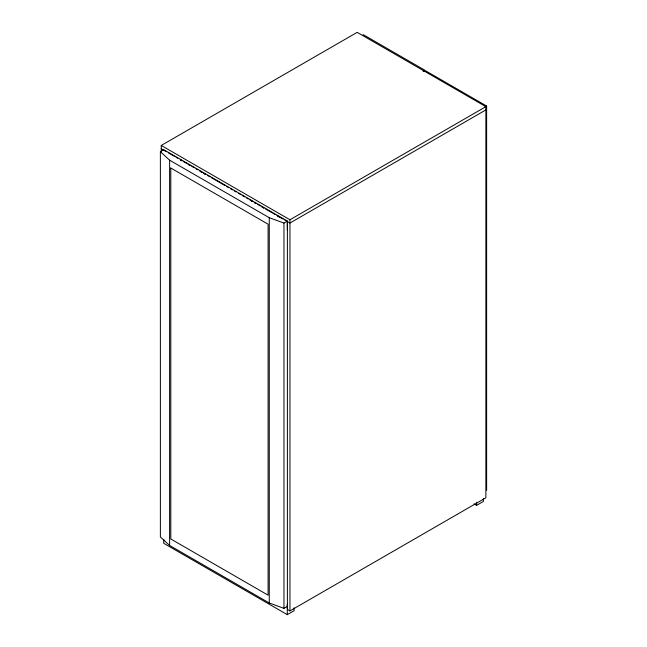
<?xml version="1.0" encoding="UTF-8"?>
<svg xmlns="http://www.w3.org/2000/svg" width="647" height="647" viewBox="0 0 647 647"><rect width="100%" height="100%" fill="white"/><g stroke="black" fill="none" stroke-linecap="round" stroke-linejoin="round"><path stroke-width="0.97" d="M161.249 151.762L161.249 145.462L357.168 32.35L485.865 106.658L485.865 497.802L289.953 610.914L287.397 609.434L287.397 221.08L163.804 149.724L160.375 151.705L160.375 536.986L169.619 545.461L269.273 602.996L283.96 608.342L287.397 606.36M423.017 71.016L424.626 70.094L363.137 34.59M423.534 71.469L425.144 70.539L486.625 106.043L486.625 490.41M160.375 151.705L169.619 160.181L269.273 217.715L283.96 223.061L287.397 221.08M485.024 106.965L486.625 106.043M161.249 145.462L289.953 219.77L485.865 106.658M485.865 109.925L289.953 223.037L284.729 220.029M163.707 539.38L163.707 543.294L287.292 614.65L294.102 610.719L294.102 607.784M473.992 503.843L476.604 505.356L483.414 501.425L483.414 498.489M161.249 148.737L166.465 151.746M168.204 152.749L174.294 156.267M176.033 157.27L177.771 158.272M180.376 159.785L182.114 160.788M183.861 161.79L186.465 163.295M188.204 164.298L189.943 165.3M191.682 166.311L194.294 167.816M196.033 168.818L197.772 169.821M199.511 170.824L202.123 172.328M203.862 173.339L205.6 174.342M207.339 175.345L209.943 176.849M211.682 177.852L224.727 185.39M226.466 186.393L228.205 187.395M230.817 188.9L232.556 189.903M234.295 190.905L236.034 191.916M238.646 193.421L240.385 194.423M242.124 195.426L244.728 196.931M246.467 197.942L248.205 198.944M249.944 199.947L252.556 201.452M254.295 202.454L256.034 203.457M257.773 204.468L260.385 205.972M262.124 206.975L263.863 207.978M265.602 208.981L275.169 214.505M276.908 215.508L282.99 219.026M180.238 159.858L181.985 160.868M188.075 164.387L189.814 165.389M200.263 171.415L202.001 172.425M203.74 173.428L205.479 174.431M250.737 200.562L252.484 201.565M254.222 202.576L255.961 203.579M262.051 207.097L263.798 208.099M277.717 216.138L280.329 217.651M476.604 502.412L476.604 505.356M289.953 219.77L289.953 610.914M287.292 221.67L287.292 230.178M287.292 603.877L287.292 614.65M283.96 223.061L283.96 608.342M269.273 217.715L269.273 602.996M169.619 160.181L169.619 545.461M170.8 168.018L170.8 538.991L268.093 595.167L268.093 224.185L170.8 168.018"/></g></svg>
